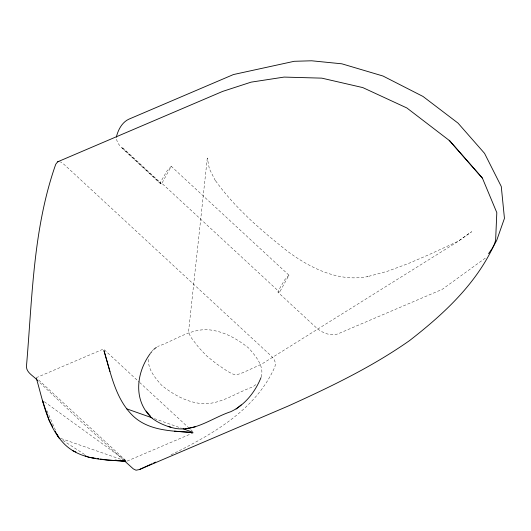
<?xml version="1.0" encoding="UTF-8"?>
<svg xmlns="http://www.w3.org/2000/svg" width="531" height="531" viewBox="0 0 531 531"><rect width="100%" height="100%" fill="white"/><g stroke="black" fill="none" stroke-linecap="round" stroke-linejoin="round"><path stroke-width="0.4" stroke-dasharray="2.65 1.99" d="M148.507 359.427C147.797 369.596 155.304 377.966 161.51 385.167L161.769 385.4C172.197 393.697 184.084 400.726 197.379 403.009C217.464 406.998 234.802 393.079 252.822 386.92L255.955 384.504M261.265 376.924C264.378 365.905 255.557 355.969 248.86 348.23L248.608 347.997C238.18 339.707 226.292 332.671 212.997 330.388C192.906 326.406 175.575 340.325 157.554 346.484M288.97 275.197L284.589 279.996L278.39 290.769A3.451 1.148 -47.2 0 0 279.08 292.389L279.605 292.163L288.97 275.197L171.254 166.342L161.889 183.314L160.415 183.58L121.705 147.784C118.831 144.943 116.236 141.299 116.362 137.071M152.165 351.137L153.167 349.869M171.254 166.342L166.88 171.148L160.681 181.921A3.451 1.148 -47.2 0 0 160.415 183.58L161.889 183.314L279.605 292.163M485.288 258.139L442.25 289.355L337.809 333.926C330.295 336.382 322.198 332.811 316.503 327.912L278.131 292.428M171.015 454.828C211.769 434.743 255.61 410.357 274.859 366.875C276.565 362.746 273.996 358.432 270.949 355.724L63.986 164.344L60.408 161.869M36.221 377.733L103.499 349.02L139.288 382.121M44.398 401.761L126.604 461.313L193.881 432.606L139.892 382.678M61.085 438.52L122.701 459.959M154.402 418.634L181.496 428.225M62.857 440.378L84.814 454.642M123.564 460.052L80.227 420.791L38.205 381.119M122.661 147.744L161.371 183.534M122.09 147.89L160.8 183.686M38.644 379.977L126.604 461.313M46.974 410.782L55.476 430.229M207.296 158.079L188.624 331.138L189.434 334.437L191.525 338.108L198.813 347.586L206.546 355.81L215.878 363.363L227.228 371.116L231.881 373.685L234.802 374.674L238.605 374.163L242.707 372.755L261.737 364.074L457.257 241.95L471.621 231.735L458.372 241.14L428.789 254.747L408.578 263.456L387.371 271.314L367.1 276.744L367.89 276.565C339.15 282.2 311.239 268.58 288.579 252.079C261.564 230.779 234.861 208.026 214.869 179.777L215.247 180.487L209.34 168.745L207.296 158.079"/><path stroke-width="0.8" d="M261 377.627C255.185 391.918 244.877 405.146 230.666 411.731C212.473 417.685 194.884 432.161 174.706 428.285C166.648 426.466 158.908 423.3 152.238 418.368M150.173 353.666C136.128 373.034 132.982 400.673 151.979 418.136M488.58 253.645L492.204 248.561L496.684 240.437L504.45 218.354L501.271 186.487L484.557 153.366L458.021 123.112L423.021 96.463L382.997 76.026L341.858 63.813L311.631 60.786L294.214 61.297L233.428 74.552L128.987 119.13C122.024 122.203 117.995 130.075 116.362 137.071M150.671 353.035L151.667 351.768M449.737 140.815L406.865 107.966L362.786 87.588L321.806 78.143L284.118 77.088L251.103 82.146L222.635 91.412L57.653 161.822L55.748 164.258C33.028 228.642 32.305 297.891 26.55 365.209C25.422 372.55 33.738 375.822 37.601 380.554M236.083 409.076L241.18 404.941M153.791 349.385L156.3 347.447M124.174 460.609L133.327 468.9L136.022 470.214L139.387 469.557L151.946 463.802M153.426 463.125L155.643 462.116M139.387 469.557L288.24 406.029C330.09 387.072 371.833 367.074 409.54 340.603C443.584 314.16 476.3 284.025 494.447 244.094L495.629 240.238L496.81 212.632L482.413 178.144L449.239 140.317L482.413 178.144M57.653 161.822L58.928 161.537M185.326 428.889L195.401 426.785M125.834 461.266C105.045 459.806 81.568 460.198 65.326 444.958C47.292 427.495 43.177 401.575 36.427 378.503M174.46 431.165L192.262 432.486C171.878 430.98 148.979 430.96 133.122 416.025C115.3 398.788 110.886 373.3 103.93 350.546L109.93 371.488M85.093 455.751L88.929 457.317L93.025 457.749M115.134 460.098L116.774 460.271M120.052 460.623L125.781 461.227L106.923 459.985L100.379 459.016M88.929 457.317L95.474 458.286M97.107 458.532L98.746 458.771M168.194 426.459L170.843 427.196M126.531 408.777L152.078 417.817M183.042 428.769L192.328 432.055M72.833 450.733L75.9 451.987M55.184 431.298L58.742 437.71L60.116 438.599M146.198 411.094L150.359 416.138M52.808 427.03L49.244 420.618L42.394 400.308L43.701 403.301M57.434 434.716L58.742 437.71"/></g></svg>
